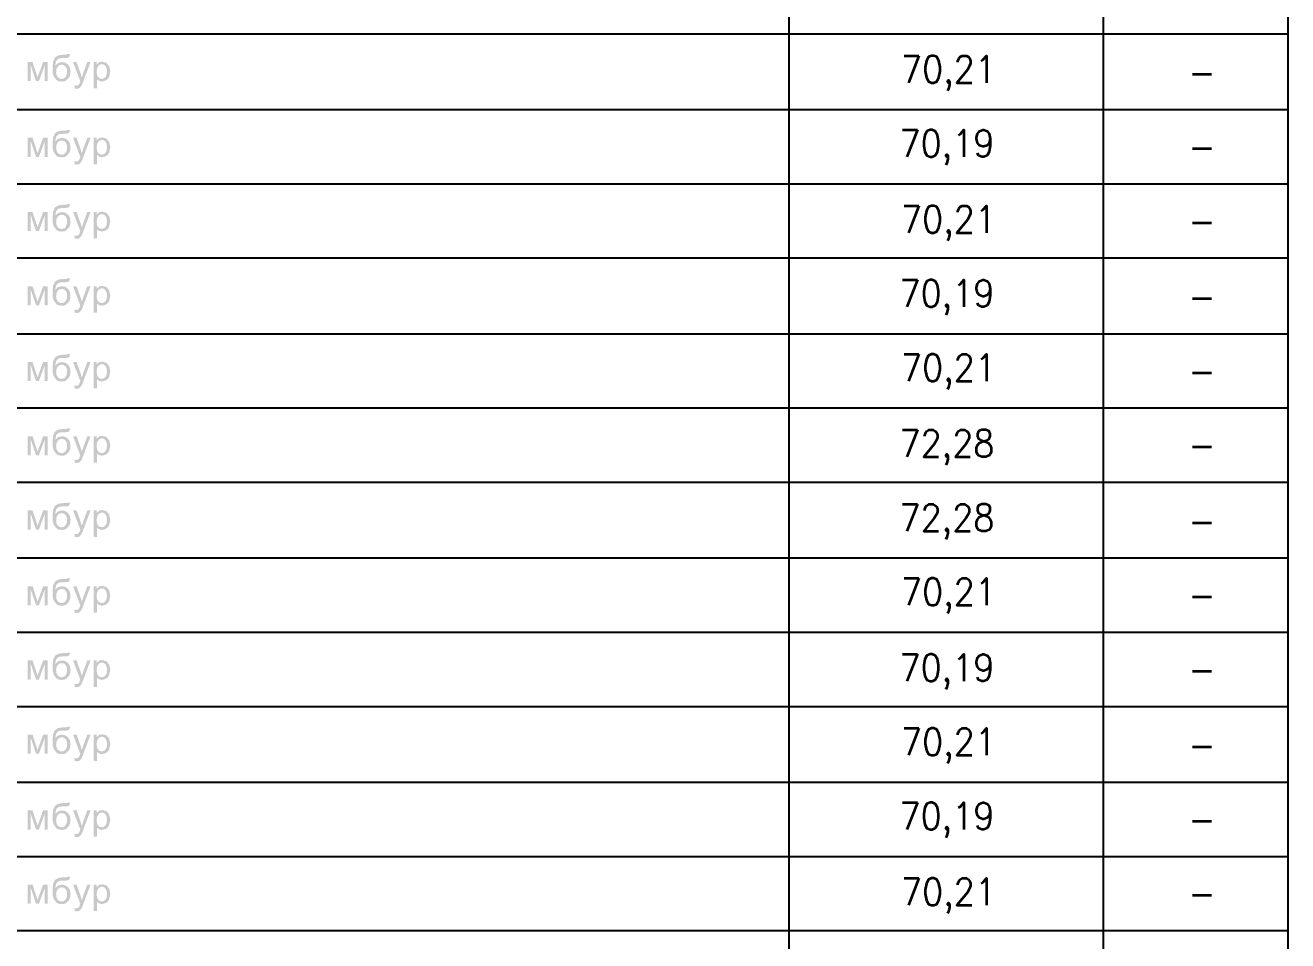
# Model space of a CAD drawing. Header units: millimetres. Extents: x 0 to 420, y 0 to 297.
# Drawn here: x 43.82 to 77.68, y 173.72 to 198.26 of the extents above; entities that cross this region are included whole.
import ezdxf

# ---------------------------------------------------------------- set-up
doc = ezdxf.new("R2010")
doc.units = ezdxf.units.MM
doc.layers.get('0').update_dxf_attribs({"linetype": 'CONTINUOUS'})
doc.styles.get("Standard").update_dxf_attribs({"font": 'STANDARD'})

msp = doc.modelspace()

# ---------------------------------------------------------------- hatches: boundary and pattern name
at = {"true_color": 0x0000fb}
h = msp.add_hatch(color=0, dxfattribs=at)
h.paths.add_polyline_path([(44.951554, 197.489078), (45.028173, 197.488527), (45.005022, 197.416318), (44.959822, 197.390411), (44.918757, 197.386208), (44.851233, 197.384899), (44.760765, 197.379593), (44.70461, 197.363952), (44.648386, 197.297255), (44.629093, 197.180398), (44.705712, 197.253158), (44.804931, 197.277412), (44.897122, 197.260048), (44.971949, 197.207958), (45.021559, 197.126516), (45.038095, 197.021096), (45.029551, 196.939241), (45.004471, 196.873922), (44.925647, 196.785176), (44.87149, 196.761612), (44.801624, 196.753757), (44.720182, 196.764092), (44.65941, 196.795098), (44.58224, 196.902034), (44.561914, 196.9914), (44.55523, 197.129135), (44.572249, 197.298702), (44.623581, 197.402537), (44.710811, 197.455385), (44.835248, 197.473093), (44.904701, 197.473644), (44.93612, 197.475849)], flags=0)
h.paths.add_polyline_path([(44.947144, 197.023301), (44.937636, 197.095924), (44.909111, 197.154491), (44.863566, 197.192938), (44.802726, 197.205754), (44.738578, 197.19218), (44.691381, 197.151734), (44.661891, 197.088414), (44.652244, 197.007316), (44.662993, 196.928423), (44.695239, 196.870615), (44.743539, 196.835406), (44.802175, 196.823761), (44.860535, 196.837404), (44.906906, 196.878332), (44.936947, 196.941928)], flags=0)
for points in [[(43.884352, 197.277412), (44.019399, 197.277412), (44.153896, 196.867859), (44.303275, 197.277412), (44.428401, 197.277412), (44.428401, 196.765333), (44.341309, 196.765333), (44.341309, 197.177642), (44.189725, 196.765333), (44.112004, 196.765333), (43.969239, 197.197485), (43.969239, 196.765333), (43.884352, 196.765333)], [(45.150799, 196.567997), (45.141428, 196.649577), (45.191038, 196.64186), (45.236789, 196.651782), (45.265452, 196.678241), (45.276269, 196.701254), (45.292461, 196.743284), (45.300178, 196.76423), (45.105599, 197.277412), (45.199306, 197.277412), (45.305691, 196.980858), (45.342622, 196.862346), (45.378451, 196.979204), (45.488143, 197.277412), (45.574684, 197.277412), (45.380105, 196.756513), (45.352062, 196.685337), (45.331046, 196.640207), (45.27813, 196.577368), (45.207023, 196.557524)], [(43.884352, 195.245412), (44.019399, 195.245412), (44.153896, 194.835859), (44.303275, 195.245412), (44.428401, 195.245412), (44.428401, 194.733333), (44.341309, 194.733333), (44.341309, 195.145642), (44.189725, 194.733333), (44.112004, 194.733333), (43.969239, 195.165485), (43.969239, 194.733333), (43.884352, 194.733333)], [(45.150799, 194.535997), (45.141428, 194.617577), (45.191038, 194.60986), (45.236789, 194.619782), (45.265452, 194.646241), (45.276269, 194.669254), (45.292461, 194.711284), (45.300178, 194.73223), (45.105599, 195.245412), (45.199306, 195.245412), (45.305691, 194.948858), (45.342622, 194.830346), (45.378451, 194.947204), (45.488143, 195.245412), (45.574684, 195.245412), (45.380105, 194.724513), (45.352062, 194.653337), (45.331046, 194.608207), (45.27813, 194.545368), (45.207023, 194.525524)], [(43.884352, 193.255745), (44.019399, 193.255745), (44.153896, 192.846192), (44.303275, 193.255745), (44.428401, 193.255745), (44.428401, 192.743666), (44.341309, 192.743666), (44.341309, 193.155975), (44.189725, 192.743666), (44.112004, 192.743666), (43.969239, 193.175819), (43.969239, 192.743666), (43.884352, 192.743666)], [(45.150799, 192.546331), (45.141428, 192.627911), (45.191038, 192.620194), (45.236789, 192.630116), (45.265452, 192.656574), (45.276269, 192.679587), (45.292461, 192.721617), (45.300178, 192.742563), (45.105599, 193.255745), (45.199306, 193.255745), (45.305691, 192.959191), (45.342622, 192.84068), (45.378451, 192.957537), (45.488143, 193.255745), (45.574684, 193.255745), (45.380105, 192.734846), (45.352062, 192.663671), (45.331046, 192.61854), (45.27813, 192.555701), (45.207023, 192.535858)], [(43.884352, 191.266078), (44.019399, 191.266078), (44.153896, 190.856525), (44.303275, 191.266078), (44.428401, 191.266078), (44.428401, 190.753999), (44.341309, 190.753999), (44.341309, 191.166308), (44.189725, 190.753999), (44.112004, 190.753999), (43.969239, 191.186152), (43.969239, 190.753999), (43.884352, 190.753999)], [(45.150799, 190.556664), (45.141428, 190.638244), (45.191038, 190.630527), (45.236789, 190.640449), (45.265452, 190.666907), (45.276269, 190.68992), (45.292461, 190.731951), (45.300178, 190.752897), (45.105599, 191.266078), (45.199306, 191.266078), (45.305691, 190.969524), (45.342622, 190.851013), (45.378451, 190.967871), (45.488143, 191.266078), (45.574684, 191.266078), (45.380105, 190.74518), (45.352062, 190.674004), (45.331046, 190.628873), (45.27813, 190.566035), (45.207023, 190.546191)], [(43.884352, 189.234078), (44.019399, 189.234078), (44.153896, 188.824525), (44.303275, 189.234078), (44.428401, 189.234078), (44.428401, 188.721999), (44.341309, 188.721999), (44.341309, 189.134308), (44.189725, 188.721999), (44.112004, 188.721999), (43.969239, 189.154152), (43.969239, 188.721999), (43.884352, 188.721999)], [(45.150799, 188.524664), (45.141428, 188.606244), (45.191038, 188.598527), (45.236789, 188.608449), (45.265452, 188.634907), (45.276269, 188.65792), (45.292461, 188.699951), (45.300178, 188.720897), (45.105599, 189.234078), (45.199306, 189.234078), (45.305691, 188.937524), (45.342622, 188.819013), (45.378451, 188.935871), (45.488143, 189.234078), (45.574684, 189.234078), (45.380105, 188.71318), (45.352062, 188.642004), (45.331046, 188.596873), (45.27813, 188.534035), (45.207023, 188.514191)], [(43.884352, 187.244412), (44.019399, 187.244412), (44.153896, 186.834859), (44.303275, 187.244412), (44.428401, 187.244412), (44.428401, 186.732333), (44.341309, 186.732333), (44.341309, 187.144642), (44.189725, 186.732333), (44.112004, 186.732333), (43.969239, 187.164485), (43.969239, 186.732333), (43.884352, 186.732333)], [(45.150799, 186.534998), (45.141428, 186.616577), (45.191038, 186.60886), (45.236789, 186.618782), (45.265452, 186.645241), (45.276269, 186.668254), (45.292461, 186.710284), (45.300178, 186.73123), (45.105599, 187.244412), (45.199306, 187.244412), (45.305691, 186.947858), (45.342622, 186.829346), (45.378451, 186.946204), (45.488143, 187.244412), (45.574684, 187.244412), (45.380105, 186.723513), (45.352062, 186.652337), (45.331046, 186.607207), (45.27813, 186.544368), (45.207023, 186.524524)], [(43.884352, 185.254745), (44.019399, 185.254745), (44.153896, 184.845192), (44.303275, 185.254745), (44.428401, 185.254745), (44.428401, 184.742666), (44.341309, 184.742666), (44.341309, 185.154975), (44.189725, 184.742666), (44.112004, 184.742666), (43.969239, 185.174819), (43.969239, 184.742666), (43.884352, 184.742666)], [(45.150799, 184.545331), (45.141428, 184.626911), (45.191038, 184.619194), (45.236789, 184.629116), (45.265452, 184.655574), (45.276269, 184.678587), (45.292461, 184.720617), (45.300178, 184.741563), (45.105599, 185.254745), (45.199306, 185.254745), (45.305691, 184.958191), (45.342622, 184.83968), (45.378451, 184.956537), (45.488143, 185.254745), (45.574684, 185.254745), (45.380105, 184.733846), (45.352062, 184.662671), (45.331046, 184.61754), (45.27813, 184.554702), (45.207023, 184.534858)], [(43.884352, 183.222745), (44.019399, 183.222745), (44.153896, 182.813192), (44.303275, 183.222745), (44.428401, 183.222745), (44.428401, 182.710666), (44.341309, 182.710666), (44.341309, 183.122975), (44.189725, 182.710666), (44.112004, 182.710666), (43.969239, 183.142819), (43.969239, 182.710666), (43.884352, 182.710666)], [(45.150799, 182.513331), (45.141428, 182.594911), (45.191038, 182.587194), (45.236789, 182.597116), (45.265452, 182.623574), (45.276269, 182.646587), (45.292461, 182.688617), (45.300178, 182.709564), (45.105599, 183.222745), (45.199306, 183.222745), (45.305691, 182.926191), (45.342622, 182.80768), (45.378451, 182.924537), (45.488143, 183.222745), (45.574684, 183.222745), (45.380105, 182.701846), (45.352062, 182.630671), (45.331046, 182.58554), (45.27813, 182.522702), (45.207023, 182.502858)], [(43.884352, 181.233078), (44.019399, 181.233078), (44.153896, 180.823525), (44.303275, 181.233078), (44.428401, 181.233078), (44.428401, 180.720999), (44.341309, 180.720999), (44.341309, 181.133308), (44.189725, 180.720999), (44.112004, 180.720999), (43.969239, 181.153152), (43.969239, 180.720999), (43.884352, 180.720999)], [(45.150799, 180.523664), (45.141428, 180.605244), (45.191038, 180.597527), (45.236789, 180.607449), (45.265452, 180.633907), (45.276269, 180.656921), (45.292461, 180.698951), (45.300178, 180.719897), (45.105599, 181.233078), (45.199306, 181.233078), (45.305691, 180.936524), (45.342622, 180.818013), (45.378451, 180.934871), (45.488143, 181.233078), (45.574684, 181.233078), (45.380105, 180.71218), (45.352062, 180.641004), (45.331046, 180.595873), (45.27813, 180.533035), (45.207023, 180.513191)], [(43.884352, 179.243412), (44.019399, 179.243412), (44.153896, 178.833859), (44.303275, 179.243412), (44.428401, 179.243412), (44.428401, 178.731333), (44.341309, 178.731333), (44.341309, 179.143642), (44.189725, 178.731333), (44.112004, 178.731333), (43.969239, 179.163485), (43.969239, 178.731333), (43.884352, 178.731333)], [(45.150799, 178.533998), (45.141428, 178.615577), (45.191038, 178.60786), (45.236789, 178.617782), (45.265452, 178.644241), (45.276269, 178.667254), (45.292461, 178.709284), (45.300178, 178.73023), (45.105599, 179.243412), (45.199306, 179.243412), (45.305691, 178.946858), (45.342622, 178.828347), (45.378451, 178.945204), (45.488143, 179.243412), (45.574684, 179.243412), (45.380105, 178.722513), (45.352062, 178.651338), (45.331046, 178.606207), (45.27813, 178.543368), (45.207023, 178.523524)], [(43.884352, 177.211412), (44.019399, 177.211412), (44.153896, 176.801859), (44.303275, 177.211412), (44.428401, 177.211412), (44.428401, 176.699333), (44.341309, 176.699333), (44.341309, 177.111642), (44.189725, 176.699333), (44.112004, 176.699333), (43.969239, 177.131485), (43.969239, 176.699333), (43.884352, 176.699333)], [(45.150799, 176.501998), (45.141428, 176.583577), (45.191038, 176.57586), (45.236789, 176.585782), (45.265452, 176.612241), (45.276269, 176.635254), (45.292461, 176.677284), (45.300178, 176.69823), (45.105599, 177.211412), (45.199306, 177.211412), (45.305691, 176.914858), (45.342622, 176.796347), (45.378451, 176.913204), (45.488143, 177.211412), (45.574684, 177.211412), (45.380105, 176.690513), (45.352062, 176.619338), (45.331046, 176.574207), (45.27813, 176.511368), (45.207023, 176.491524)], [(43.884352, 175.221745), (44.019399, 175.221745), (44.153896, 174.812192), (44.303275, 175.221745), (44.428401, 175.221745), (44.428401, 174.709666), (44.341309, 174.709666), (44.341309, 175.121975), (44.189725, 174.709666), (44.112004, 174.709666), (43.969239, 175.141819), (43.969239, 174.709666), (43.884352, 174.709666)], [(45.150799, 174.512331), (45.141428, 174.593911), (45.191038, 174.586194), (45.236789, 174.596116), (45.265452, 174.622574), (45.276269, 174.645587), (45.292461, 174.687617), (45.300178, 174.708564), (45.105599, 175.221745), (45.199306, 175.221745), (45.305691, 174.925191), (45.342622, 174.80668), (45.378451, 174.923537), (45.488143, 175.221745), (45.574684, 175.221745), (45.380105, 174.700847), (45.352062, 174.629671), (45.331046, 174.58454), (45.27813, 174.521702), (45.207023, 174.501858)]]:
    msp.add_hatch(color=0, dxfattribs=at).paths.add_polyline_path(points, flags=0)
h = msp.add_hatch(color=0, dxfattribs=at)
h.paths.add_polyline_path([(45.65944, 196.5691), (45.65944, 197.277412), (45.738815, 197.277412), (45.738815, 197.211266), (45.801654, 197.269143), (45.887092, 197.288987), (46.002847, 197.255363), (46.078364, 197.160003), (46.104271, 197.025506), (46.076159, 196.883844), (46.041501, 196.828171), (45.994028, 196.787381), (45.881029, 196.753757), (45.802756, 196.771947), (45.746532, 196.818249), (45.746532, 196.5691)], flags=0)
h.paths.add_polyline_path([(45.738264, 197.01834), (45.748186, 196.932282), (45.777951, 196.872268), (45.822118, 196.837059), (45.874965, 196.825415), (45.928709, 196.837473), (45.974184, 196.873922), (46.00519, 196.936347), (46.015525, 197.026057), (46.005328, 197.111289), (45.975287, 197.172129), (45.930983, 197.208854), (45.878824, 197.221188), (45.826665, 197.208096), (45.780708, 197.169373), (45.748737, 197.105639)], flags=0)
h = msp.add_hatch(color=0, dxfattribs=at)
h.paths.add_polyline_path([(44.951554, 195.457078), (45.028173, 195.456527), (45.005022, 195.384318), (44.959822, 195.358411), (44.918757, 195.354208), (44.851233, 195.352899), (44.760765, 195.347593), (44.70461, 195.331952), (44.648386, 195.265255), (44.629093, 195.148398), (44.705712, 195.221158), (44.804931, 195.245412), (44.897122, 195.228048), (44.971949, 195.175958), (45.021559, 195.094516), (45.038095, 194.989096), (45.029551, 194.907241), (45.004471, 194.841922), (44.925647, 194.753176), (44.87149, 194.729612), (44.801624, 194.721757), (44.720182, 194.732092), (44.65941, 194.763098), (44.58224, 194.870034), (44.561914, 194.9594), (44.55523, 195.097135), (44.572249, 195.266702), (44.623581, 195.370537), (44.710811, 195.423385), (44.835248, 195.441093), (44.904701, 195.441644), (44.93612, 195.443849)], flags=0)
h.paths.add_polyline_path([(44.947144, 194.991301), (44.937636, 195.063924), (44.909111, 195.122491), (44.863566, 195.160938), (44.802726, 195.173754), (44.738578, 195.16018), (44.691381, 195.119734), (44.661891, 195.056414), (44.652244, 194.975316), (44.662993, 194.896423), (44.695239, 194.838615), (44.743539, 194.803406), (44.802175, 194.791761), (44.860535, 194.805404), (44.906906, 194.846332), (44.936947, 194.909928)], flags=0)
h = msp.add_hatch(color=0, dxfattribs=at)
h.paths.add_polyline_path([(45.65944, 194.5371), (45.65944, 195.245412), (45.738815, 195.245412), (45.738815, 195.179266), (45.801654, 195.237143), (45.887092, 195.256987), (46.002847, 195.223363), (46.078364, 195.128003), (46.104271, 194.993506), (46.076159, 194.851844), (46.041501, 194.796171), (45.994028, 194.755381), (45.881029, 194.721757), (45.802756, 194.739947), (45.746532, 194.786249), (45.746532, 194.5371)], flags=0)
h.paths.add_polyline_path([(45.738264, 194.98634), (45.748186, 194.900282), (45.777951, 194.840268), (45.822118, 194.805059), (45.874965, 194.793415), (45.928709, 194.805473), (45.974184, 194.841922), (46.00519, 194.904347), (46.015525, 194.994057), (46.005328, 195.079289), (45.975287, 195.140129), (45.930983, 195.176854), (45.878824, 195.189188), (45.826665, 195.176096), (45.780708, 195.137373), (45.748737, 195.073639)], flags=0)
h = msp.add_hatch(color=0, dxfattribs=at)
h.paths.add_polyline_path([(44.951554, 193.467412), (45.028173, 193.46686), (45.005022, 193.394651), (44.959822, 193.368744), (44.918757, 193.364541), (44.851233, 193.363232), (44.760765, 193.357926), (44.70461, 193.342286), (44.648386, 193.275589), (44.629093, 193.158731), (44.705712, 193.231491), (44.804931, 193.255745), (44.897122, 193.238382), (44.971949, 193.186292), (45.021559, 193.10485), (45.038095, 192.99943), (45.029551, 192.917574), (45.004471, 192.852255), (44.925647, 192.76351), (44.87149, 192.739945), (44.801624, 192.73209), (44.720182, 192.742426), (44.65941, 192.773432), (44.58224, 192.880367), (44.561914, 192.969733), (44.55523, 193.107468), (44.572249, 193.277036), (44.623581, 193.380871), (44.710811, 193.433719), (44.835248, 193.451426), (44.904701, 193.451978), (44.93612, 193.454182)], flags=0)
h.paths.add_polyline_path([(44.947144, 193.001635), (44.937636, 193.074257), (44.909111, 193.132824), (44.863566, 193.171271), (44.802726, 193.184087), (44.738578, 193.170513), (44.691381, 193.130068), (44.661891, 193.066747), (44.652244, 192.985649), (44.662993, 192.906757), (44.695239, 192.848948), (44.743539, 192.813739), (44.802175, 192.802095), (44.860535, 192.815737), (44.906906, 192.856665), (44.936947, 192.920261)], flags=0)
h = msp.add_hatch(color=0, dxfattribs=at)
h.paths.add_polyline_path([(45.65944, 192.547433), (45.65944, 193.255745), (45.738815, 193.255745), (45.738815, 193.189599), (45.801654, 193.247477), (45.887092, 193.26732), (46.002847, 193.233696), (46.078364, 193.138336), (46.104271, 193.00384), (46.076159, 192.862177), (46.041501, 192.806504), (45.994028, 192.765715), (45.881029, 192.73209), (45.802756, 192.75028), (45.746532, 192.796583), (45.746532, 192.547433)], flags=0)
h.paths.add_polyline_path([(45.738264, 192.996674), (45.748186, 192.910615), (45.777951, 192.850602), (45.822118, 192.815393), (45.874965, 192.803748), (45.928709, 192.815806), (45.974184, 192.852255), (46.00519, 192.91468), (46.015525, 193.004391), (46.005328, 193.089622), (45.975287, 193.150463), (45.930983, 193.187187), (45.878824, 193.199521), (45.826665, 193.18643), (45.780708, 193.147707), (45.748737, 193.083972)], flags=0)
h = msp.add_hatch(color=0, dxfattribs=at)
h.paths.add_polyline_path([(44.951554, 191.477745), (45.028173, 191.477194), (45.005022, 191.404984), (44.959822, 191.379077), (44.918757, 191.374874), (44.851233, 191.373565), (44.760765, 191.36826), (44.70461, 191.352619), (44.648386, 191.285922), (44.629093, 191.169064), (44.705712, 191.241825), (44.804931, 191.266078), (44.897122, 191.248715), (44.971949, 191.196625), (45.021559, 191.115183), (45.038095, 191.009763), (45.029551, 190.927908), (45.004471, 190.862589), (44.925647, 190.773843), (44.87149, 190.750279), (44.801624, 190.742424), (44.720182, 190.752759), (44.65941, 190.783765), (44.58224, 190.890701), (44.561914, 190.980066), (44.55523, 191.117801), (44.572249, 191.287369), (44.623581, 191.391204), (44.710811, 191.444052), (44.835248, 191.46176), (44.904701, 191.462311), (44.93612, 191.464516)], flags=0)
h.paths.add_polyline_path([(44.947144, 191.011968), (44.937636, 191.084591), (44.909111, 191.143157), (44.863566, 191.181604), (44.802726, 191.19442), (44.738578, 191.180847), (44.691381, 191.140401), (44.661891, 191.07708), (44.652244, 190.995983), (44.662993, 190.91709), (44.695239, 190.859281), (44.743539, 190.824072), (44.802175, 190.812428), (44.860535, 190.826071), (44.906906, 190.866998), (44.936947, 190.930595)], flags=0)
h = msp.add_hatch(color=0, dxfattribs=at)
h.paths.add_polyline_path([(45.65944, 190.557767), (45.65944, 191.266078), (45.738815, 191.266078), (45.738815, 191.199932), (45.801654, 191.25781), (45.887092, 191.277654), (46.002847, 191.24403), (46.078364, 191.148669), (46.104271, 191.014173), (46.076159, 190.872511), (46.041501, 190.816838), (45.994028, 190.776048), (45.881029, 190.742424), (45.802756, 190.760614), (45.746532, 190.806916), (45.746532, 190.557767)], flags=0)
h.paths.add_polyline_path([(45.738264, 191.007007), (45.748186, 190.920949), (45.777951, 190.860935), (45.822118, 190.825726), (45.874965, 190.814082), (45.928709, 190.82614), (45.974184, 190.862589), (46.00519, 190.925014), (46.015525, 191.014724), (46.005328, 191.099956), (45.975287, 191.160796), (45.930983, 191.197521), (45.878824, 191.209854), (45.826665, 191.196763), (45.780708, 191.15804), (45.748737, 191.094306)], flags=0)
h = msp.add_hatch(color=0, dxfattribs=at)
h.paths.add_polyline_path([(44.951554, 189.445745), (45.028173, 189.445194), (45.005022, 189.372984), (44.959822, 189.347077), (44.918757, 189.342874), (44.851233, 189.341565), (44.760765, 189.33626), (44.70461, 189.320619), (44.648386, 189.253922), (44.629093, 189.137064), (44.705712, 189.209825), (44.804931, 189.234078), (44.897122, 189.216715), (44.971949, 189.164625), (45.021559, 189.083183), (45.038095, 188.977763), (45.029551, 188.895908), (45.004471, 188.830589), (44.925647, 188.741843), (44.87149, 188.718279), (44.801624, 188.710424), (44.720182, 188.720759), (44.65941, 188.751765), (44.58224, 188.858701), (44.561914, 188.948066), (44.55523, 189.085801), (44.572249, 189.255369), (44.623581, 189.359204), (44.710811, 189.412052), (44.835248, 189.42976), (44.904701, 189.430311), (44.93612, 189.432516)], flags=0)
h.paths.add_polyline_path([(44.947144, 188.979968), (44.937636, 189.052591), (44.909111, 189.111157), (44.863566, 189.149604), (44.802726, 189.16242), (44.738578, 189.148847), (44.691381, 189.108401), (44.661891, 189.04508), (44.652244, 188.963983), (44.662993, 188.88509), (44.695239, 188.827281), (44.743539, 188.792072), (44.802175, 188.780428), (44.860535, 188.794071), (44.906906, 188.834998), (44.936947, 188.898595)], flags=0)
h = msp.add_hatch(color=0, dxfattribs=at)
h.paths.add_polyline_path([(45.65944, 188.525767), (45.65944, 189.234078), (45.738815, 189.234078), (45.738815, 189.167932), (45.801654, 189.22581), (45.887092, 189.245654), (46.002847, 189.21203), (46.078364, 189.116669), (46.104271, 188.982173), (46.076159, 188.840511), (46.041501, 188.784838), (45.994028, 188.744048), (45.881029, 188.710424), (45.802756, 188.728614), (45.746532, 188.774916), (45.746532, 188.525767)], flags=0)
h.paths.add_polyline_path([(45.738264, 188.975007), (45.748186, 188.888949), (45.777951, 188.828935), (45.822118, 188.793726), (45.874965, 188.782082), (45.928709, 188.79414), (45.974184, 188.830589), (46.00519, 188.893014), (46.015525, 188.982724), (46.005328, 189.067956), (45.975287, 189.128796), (45.930983, 189.165521), (45.878824, 189.177854), (45.826665, 189.164763), (45.780708, 189.12604), (45.748737, 189.062306)], flags=0)
h = msp.add_hatch(color=0, dxfattribs=at)
h.paths.add_polyline_path([(44.951554, 187.456078), (45.028173, 187.455527), (45.005022, 187.383318), (44.959822, 187.357411), (44.918757, 187.353208), (44.851233, 187.351899), (44.760765, 187.346593), (44.70461, 187.330952), (44.648386, 187.264255), (44.629093, 187.147398), (44.705712, 187.220158), (44.804931, 187.244412), (44.897122, 187.227048), (44.971949, 187.174958), (45.021559, 187.093516), (45.038095, 186.988096), (45.029551, 186.906241), (45.004471, 186.840922), (44.925647, 186.752176), (44.87149, 186.728612), (44.801624, 186.720757), (44.720182, 186.731092), (44.65941, 186.762098), (44.58224, 186.869034), (44.561914, 186.9584), (44.55523, 187.096135), (44.572249, 187.265702), (44.623581, 187.369537), (44.710811, 187.422385), (44.835248, 187.440093), (44.904701, 187.440644), (44.93612, 187.442849)], flags=0)
h.paths.add_polyline_path([(44.947144, 186.990301), (44.937636, 187.062924), (44.909111, 187.121491), (44.863566, 187.159938), (44.802726, 187.172754), (44.738578, 187.15918), (44.691381, 187.118734), (44.661891, 187.055414), (44.652244, 186.974316), (44.662993, 186.895423), (44.695239, 186.837615), (44.743539, 186.802406), (44.802175, 186.790761), (44.860535, 186.804404), (44.906906, 186.845332), (44.936947, 186.908928)], flags=0)
h = msp.add_hatch(color=0, dxfattribs=at)
h.paths.add_polyline_path([(45.65944, 186.5361), (45.65944, 187.244412), (45.738815, 187.244412), (45.738815, 187.178266), (45.801654, 187.236143), (45.887092, 187.255987), (46.002847, 187.222363), (46.078364, 187.127003), (46.104271, 186.992506), (46.076159, 186.850844), (46.041501, 186.795171), (45.994028, 186.754381), (45.881029, 186.720757), (45.802756, 186.738947), (45.746532, 186.785249), (45.746532, 186.5361)], flags=0)
h.paths.add_polyline_path([(45.738264, 186.98534), (45.748186, 186.899282), (45.777951, 186.839268), (45.822118, 186.804059), (45.874965, 186.792415), (45.928709, 186.804473), (45.974184, 186.840922), (46.00519, 186.903347), (46.015525, 186.993057), (46.005328, 187.078289), (45.975287, 187.139129), (45.930983, 187.175854), (45.878824, 187.188188), (45.826665, 187.175096), (45.780708, 187.136373), (45.748737, 187.072639)], flags=0)
h = msp.add_hatch(color=0, dxfattribs=at)
h.paths.add_polyline_path([(44.951554, 185.466412), (45.028173, 185.46586), (45.005022, 185.393651), (44.959822, 185.367744), (44.918757, 185.363541), (44.851233, 185.362232), (44.760765, 185.356926), (44.70461, 185.341286), (44.648386, 185.274589), (44.629093, 185.157731), (44.705712, 185.230491), (44.804931, 185.254745), (44.897122, 185.237382), (44.971949, 185.185292), (45.021559, 185.10385), (45.038095, 184.99843), (45.029551, 184.916574), (45.004471, 184.851255), (44.925647, 184.76251), (44.87149, 184.738945), (44.801624, 184.73109), (44.720182, 184.741426), (44.65941, 184.772432), (44.58224, 184.879367), (44.561914, 184.968733), (44.55523, 185.106468), (44.572249, 185.276036), (44.623581, 185.379871), (44.710811, 185.432719), (44.835248, 185.450426), (44.904701, 185.450978), (44.93612, 185.453182)], flags=0)
h.paths.add_polyline_path([(44.947144, 185.000635), (44.937636, 185.073257), (44.909111, 185.131824), (44.863566, 185.170271), (44.802726, 185.183087), (44.738578, 185.169513), (44.691381, 185.129068), (44.661891, 185.065747), (44.652244, 184.984649), (44.662993, 184.905757), (44.695239, 184.847948), (44.743539, 184.812739), (44.802175, 184.801095), (44.860535, 184.814737), (44.906906, 184.855665), (44.936947, 184.919262)], flags=0)
h = msp.add_hatch(color=0, dxfattribs=at)
h.paths.add_polyline_path([(45.65944, 184.546433), (45.65944, 185.254745), (45.738815, 185.254745), (45.738815, 185.188599), (45.801654, 185.246477), (45.887092, 185.26632), (46.002847, 185.232696), (46.078364, 185.137336), (46.104271, 185.00284), (46.076159, 184.861177), (46.041501, 184.805504), (45.994028, 184.764715), (45.881029, 184.73109), (45.802756, 184.749281), (45.746532, 184.795583), (45.746532, 184.546433)], flags=0)
h.paths.add_polyline_path([(45.738264, 184.995674), (45.748186, 184.909615), (45.777951, 184.849602), (45.822118, 184.814393), (45.874965, 184.802748), (45.928709, 184.814806), (45.974184, 184.851255), (46.00519, 184.91368), (46.015525, 185.003391), (46.005328, 185.088622), (45.975287, 185.149463), (45.930983, 185.186188), (45.878824, 185.198521), (45.826665, 185.18543), (45.780708, 185.146707), (45.748737, 185.082972)], flags=0)
h = msp.add_hatch(color=0, dxfattribs=at)
h.paths.add_polyline_path([(44.951554, 183.434412), (45.028173, 183.43386), (45.005022, 183.361651), (44.959822, 183.335744), (44.918757, 183.331541), (44.851233, 183.330232), (44.760765, 183.324926), (44.70461, 183.309286), (44.648386, 183.242589), (44.629093, 183.125731), (44.705712, 183.198491), (44.804931, 183.222745), (44.897122, 183.205382), (44.971949, 183.153292), (45.021559, 183.07185), (45.038095, 182.96643), (45.029551, 182.884574), (45.004471, 182.819255), (44.925647, 182.73051), (44.87149, 182.706945), (44.801624, 182.69909), (44.720182, 182.709426), (44.65941, 182.740432), (44.58224, 182.847367), (44.561914, 182.936733), (44.55523, 183.074468), (44.572249, 183.244036), (44.623581, 183.347871), (44.710811, 183.400719), (44.835248, 183.418426), (44.904701, 183.418978), (44.93612, 183.421182)], flags=0)
h.paths.add_polyline_path([(44.947144, 182.968635), (44.937636, 183.041257), (44.909111, 183.099824), (44.863566, 183.138271), (44.802726, 183.151087), (44.738578, 183.137513), (44.691381, 183.097068), (44.661891, 183.033747), (44.652244, 182.952649), (44.662993, 182.873757), (44.695239, 182.815948), (44.743539, 182.780739), (44.802175, 182.769095), (44.860535, 182.782737), (44.906906, 182.823665), (44.936947, 182.887262)], flags=0)
h = msp.add_hatch(color=0, dxfattribs=at)
h.paths.add_polyline_path([(45.65944, 182.514433), (45.65944, 183.222745), (45.738815, 183.222745), (45.738815, 183.156599), (45.801654, 183.214477), (45.887092, 183.23432), (46.002847, 183.200696), (46.078364, 183.105336), (46.104271, 182.97084), (46.076159, 182.829177), (46.041501, 182.773504), (45.994028, 182.732715), (45.881029, 182.69909), (45.802756, 182.717281), (45.746532, 182.763583), (45.746532, 182.514433)], flags=0)
h.paths.add_polyline_path([(45.738264, 182.963674), (45.748186, 182.877615), (45.777951, 182.817602), (45.822118, 182.782393), (45.874965, 182.770748), (45.928709, 182.782806), (45.974184, 182.819255), (46.00519, 182.88168), (46.015525, 182.971391), (46.005328, 183.056622), (45.975287, 183.117463), (45.930983, 183.154188), (45.878824, 183.166521), (45.826665, 183.15343), (45.780708, 183.114707), (45.748737, 183.050972)], flags=0)
h = msp.add_hatch(color=0, dxfattribs=at)
h.paths.add_polyline_path([(44.951554, 181.444745), (45.028173, 181.444194), (45.005022, 181.371985), (44.959822, 181.346077), (44.918757, 181.341874), (44.851233, 181.340565), (44.760765, 181.33526), (44.70461, 181.319619), (44.648386, 181.252922), (44.629093, 181.136064), (44.705712, 181.208825), (44.804931, 181.233078), (44.897122, 181.215715), (44.971949, 181.163625), (45.021559, 181.082183), (45.038095, 180.976763), (45.029551, 180.894908), (45.004471, 180.829589), (44.925647, 180.740843), (44.87149, 180.717279), (44.801624, 180.709424), (44.720182, 180.719759), (44.65941, 180.750765), (44.58224, 180.857701), (44.561914, 180.947066), (44.55523, 181.084801), (44.572249, 181.254369), (44.623581, 181.358204), (44.710811, 181.411052), (44.835248, 181.42876), (44.904701, 181.429311), (44.93612, 181.431516)], flags=0)
h.paths.add_polyline_path([(44.947144, 180.978968), (44.937636, 181.051591), (44.909111, 181.110157), (44.863566, 181.148605), (44.802726, 181.16142), (44.738578, 181.147847), (44.691381, 181.107401), (44.661891, 181.04408), (44.652244, 180.962983), (44.662993, 180.88409), (44.695239, 180.826281), (44.743539, 180.791073), (44.802175, 180.779428), (44.860535, 180.793071), (44.906906, 180.833998), (44.936947, 180.897595)], flags=0)
h = msp.add_hatch(color=0, dxfattribs=at)
h.paths.add_polyline_path([(45.65944, 180.524767), (45.65944, 181.233078), (45.738815, 181.233078), (45.738815, 181.166932), (45.801654, 181.22481), (45.887092, 181.244654), (46.002847, 181.21103), (46.078364, 181.115669), (46.104271, 180.981173), (46.076159, 180.839511), (46.041501, 180.783838), (45.994028, 180.743048), (45.881029, 180.709424), (45.802756, 180.727614), (45.746532, 180.773916), (45.746532, 180.524767)], flags=0)
h.paths.add_polyline_path([(45.738264, 180.974007), (45.748186, 180.887949), (45.777951, 180.827935), (45.822118, 180.792726), (45.874965, 180.781082), (45.928709, 180.79314), (45.974184, 180.829589), (46.00519, 180.892014), (46.015525, 180.981724), (46.005328, 181.066956), (45.975287, 181.127796), (45.930983, 181.164521), (45.878824, 181.176854), (45.826665, 181.163763), (45.780708, 181.12504), (45.748737, 181.061306)], flags=0)
h = msp.add_hatch(color=0, dxfattribs=at)
h.paths.add_polyline_path([(44.951554, 179.455078), (45.028173, 179.454527), (45.005022, 179.382318), (44.959822, 179.356411), (44.918757, 179.352208), (44.851233, 179.350899), (44.760765, 179.345593), (44.70461, 179.329952), (44.648386, 179.263255), (44.629093, 179.146398), (44.705712, 179.219158), (44.804931, 179.243412), (44.897122, 179.226048), (44.971949, 179.173958), (45.021559, 179.092516), (45.038095, 178.987097), (45.029551, 178.905241), (45.004471, 178.839922), (44.925647, 178.751176), (44.87149, 178.727612), (44.801624, 178.719757), (44.720182, 178.730092), (44.65941, 178.761098), (44.58224, 178.868034), (44.561914, 178.9574), (44.55523, 179.095135), (44.572249, 179.264702), (44.623581, 179.368537), (44.710811, 179.421385), (44.835248, 179.439093), (44.904701, 179.439644), (44.93612, 179.441849)], flags=0)
h.paths.add_polyline_path([(44.947144, 178.989301), (44.937636, 179.061924), (44.909111, 179.120491), (44.863566, 179.158938), (44.802726, 179.171754), (44.738578, 179.15818), (44.691381, 179.117735), (44.661891, 179.054414), (44.652244, 178.973316), (44.662993, 178.894423), (44.695239, 178.836615), (44.743539, 178.801406), (44.802175, 178.789761), (44.860535, 178.803404), (44.906906, 178.844332), (44.936947, 178.907928)], flags=0)
h = msp.add_hatch(color=0, dxfattribs=at)
h.paths.add_polyline_path([(45.65944, 178.5351), (45.65944, 179.243412), (45.738815, 179.243412), (45.738815, 179.177266), (45.801654, 179.235143), (45.887092, 179.254987), (46.002847, 179.221363), (46.078364, 179.126003), (46.104271, 178.991506), (46.076159, 178.849844), (46.041501, 178.794171), (45.994028, 178.753381), (45.881029, 178.719757), (45.802756, 178.737947), (45.746532, 178.784249), (45.746532, 178.5351)], flags=0)
h.paths.add_polyline_path([(45.738264, 178.98434), (45.748186, 178.898282), (45.777951, 178.838268), (45.822118, 178.80306), (45.874965, 178.791415), (45.928709, 178.803473), (45.974184, 178.839922), (46.00519, 178.902347), (46.015525, 178.992057), (46.005328, 179.077289), (45.975287, 179.138129), (45.930983, 179.174854), (45.878824, 179.187188), (45.826665, 179.174096), (45.780708, 179.135373), (45.748737, 179.071639)], flags=0)
h = msp.add_hatch(color=0, dxfattribs=at)
h.paths.add_polyline_path([(44.951554, 177.423078), (45.028173, 177.422527), (45.005022, 177.350318), (44.959822, 177.324411), (44.918757, 177.320208), (44.851233, 177.318899), (44.760765, 177.313593), (44.70461, 177.297952), (44.648386, 177.231255), (44.629093, 177.114398), (44.705712, 177.187158), (44.804931, 177.211412), (44.897122, 177.194048), (44.971949, 177.141958), (45.021559, 177.060516), (45.038095, 176.955097), (45.029551, 176.873241), (45.004471, 176.807922), (44.925647, 176.719176), (44.87149, 176.695612), (44.801624, 176.687757), (44.720182, 176.698092), (44.65941, 176.729098), (44.58224, 176.836034), (44.561914, 176.9254), (44.55523, 177.063135), (44.572249, 177.232702), (44.623581, 177.336537), (44.710811, 177.389385), (44.835248, 177.407093), (44.904701, 177.407644), (44.93612, 177.409849)], flags=0)
h.paths.add_polyline_path([(44.947144, 176.957301), (44.937636, 177.029924), (44.909111, 177.088491), (44.863566, 177.126938), (44.802726, 177.139754), (44.738578, 177.12618), (44.691381, 177.085735), (44.661891, 177.022414), (44.652244, 176.941316), (44.662993, 176.862423), (44.695239, 176.804615), (44.743539, 176.769406), (44.802175, 176.757761), (44.860535, 176.771404), (44.906906, 176.812332), (44.936947, 176.875928)], flags=0)
h = msp.add_hatch(color=0, dxfattribs=at)
h.paths.add_polyline_path([(45.65944, 176.5031), (45.65944, 177.211412), (45.738815, 177.211412), (45.738815, 177.145266), (45.801654, 177.203143), (45.887092, 177.222987), (46.002847, 177.189363), (46.078364, 177.094003), (46.104271, 176.959506), (46.076159, 176.817844), (46.041501, 176.762171), (45.994028, 176.721381), (45.881029, 176.687757), (45.802756, 176.705947), (45.746532, 176.752249), (45.746532, 176.5031)], flags=0)
h.paths.add_polyline_path([(45.738264, 176.95234), (45.748186, 176.866282), (45.777951, 176.806268), (45.822118, 176.77106), (45.874965, 176.759415), (45.928709, 176.771473), (45.974184, 176.807922), (46.00519, 176.870347), (46.015525, 176.960057), (46.005328, 177.045289), (45.975287, 177.10613), (45.930983, 177.142854), (45.878824, 177.155188), (45.826665, 177.142096), (45.780708, 177.103373), (45.748737, 177.039639)], flags=0)
h = msp.add_hatch(color=0, dxfattribs=at)
h.paths.add_polyline_path([(44.951554, 175.433412), (45.028173, 175.43286), (45.005022, 175.360651), (44.959822, 175.334744), (44.918757, 175.330541), (44.851233, 175.329232), (44.760765, 175.323926), (44.70461, 175.308286), (44.648386, 175.241589), (44.629093, 175.124731), (44.705712, 175.197491), (44.804931, 175.221745), (44.897122, 175.204382), (44.971949, 175.152292), (45.021559, 175.07085), (45.038095, 174.96543), (45.029551, 174.883574), (45.004471, 174.818255), (44.925647, 174.72951), (44.87149, 174.705945), (44.801624, 174.69809), (44.720182, 174.708426), (44.65941, 174.739432), (44.58224, 174.846367), (44.561914, 174.935733), (44.55523, 175.073468), (44.572249, 175.243036), (44.623581, 175.346871), (44.710811, 175.399719), (44.835248, 175.417426), (44.904701, 175.417978), (44.93612, 175.420182)], flags=0)
h.paths.add_polyline_path([(44.947144, 174.967635), (44.937636, 175.040257), (44.909111, 175.098824), (44.863566, 175.137271), (44.802726, 175.150087), (44.738578, 175.136513), (44.691381, 175.096068), (44.661891, 175.032747), (44.652244, 174.951649), (44.662993, 174.872757), (44.695239, 174.814948), (44.743539, 174.779739), (44.802175, 174.768095), (44.860535, 174.781737), (44.906906, 174.822665), (44.936947, 174.886262)], flags=0)
h = msp.add_hatch(color=0, dxfattribs=at)
h.paths.add_polyline_path([(45.65944, 174.513433), (45.65944, 175.221745), (45.738815, 175.221745), (45.738815, 175.155599), (45.801654, 175.213477), (45.887092, 175.23332), (46.002847, 175.199696), (46.078364, 175.104336), (46.104271, 174.96984), (46.076159, 174.828177), (46.041501, 174.772505), (45.994028, 174.731715), (45.881029, 174.69809), (45.802756, 174.716281), (45.746532, 174.762583), (45.746532, 174.513433)], flags=0)
h.paths.add_polyline_path([(45.738264, 174.962674), (45.748186, 174.876615), (45.777951, 174.816602), (45.822118, 174.781393), (45.874965, 174.769748), (45.928709, 174.781806), (45.974184, 174.818255), (46.00519, 174.880681), (46.015525, 174.970391), (46.005328, 175.055622), (45.975287, 175.116463), (45.930983, 175.153188), (45.878824, 175.165521), (45.826665, 175.15243), (45.780708, 175.113707), (45.748737, 175.049972)], flags=0)

# ---------------------------------------------------------------- linework, layer by layer
at = {"color": 0, "true_color": 0x000007}
for points in [[(64.304335, 246.422332), (64.304335, 39.708667)], [(72.728668, 246.422332), (72.728668, 39.708667)], [(77.681668, 246.422332), (77.681668, 39.708667)], [(28.913668, 198.035333), (77.681668, 198.035333)], [(28.913668, 196.003333), (77.681668, 196.003333)], [(28.913668, 194.013666), (77.681668, 194.013666)], [(28.913668, 192.023999), (77.681668, 192.023999)], [(28.913668, 189.991999), (77.681668, 189.991999)], [(28.913668, 188.002333), (77.681668, 188.002333)], [(28.913668, 186.012666), (77.681668, 186.012666)], [(28.913668, 183.980666), (77.681668, 183.980666)], [(28.913668, 181.990999), (77.681668, 181.990999)], [(28.913668, 180.001333), (77.681668, 180.001333)], [(28.913668, 177.969333), (77.681668, 177.969333)], [(28.913668, 175.979666), (77.681668, 175.979666)], [(28.913668, 173.989999), (77.681668, 173.989999)]]:
    msp.add_lwpolyline(points, dxfattribs=at)

# ---------------------------------------------------------------- texts
at = {"color": 0, "true_color": 0x0000fb, "char_height": 0.724708, "attachment_point": 1}
for s, insert, width in [('70,21', (67.31, 197.447705), 2.1338625), ('-', (75.014672, 197.363041), 0.32209244), ('70,19', (67.267668, 195.458041), 2.1338625), ('-', (75.014672, 195.373378), 0.32209244), ('70,21', (67.31, 193.426038), 2.1338625), ('-', (75.014672, 193.383706), 0.32209244), ('70,19', (67.267668, 191.436375), 2.1338625), ('-', (75.014672, 191.351712), 0.32209244), ('70,21', (67.31, 189.446712), 2.1338625), ('-', (75.014672, 189.36204), 0.32209244), ('72,28', (67.267668, 187.414708), 2.29490876), ('-', (75.014672, 187.372377), 0.32209244), ('72,28', (67.267668, 185.425045), 2.29490876), ('-', (75.014672, 185.340373), 0.32209244), ('70,21', (67.31, 183.435373), 2.1338625), ('-', (75.014672, 183.35071), 0.32209244), ('70,19', (67.267668, 181.403378), 2.1338625), ('-', (75.014672, 181.361038), 0.32209244), ('70,21', (67.31, 179.413706), 2.1338625), ('-', (75.014672, 179.329043), 0.32209244), ('70,19', (67.267668, 177.424043), 2.1338625), ('-', (75.014672, 177.339371), 0.32209244), ('70,21', (67.31, 175.39204), 2.1338625), ('-', (75.014672, 175.349708), 0.32209244)]:
    msp.add_mtext(s, dxfattribs=dict(at, insert=insert, width=width))

doc.saveas('drawing.dxf')
